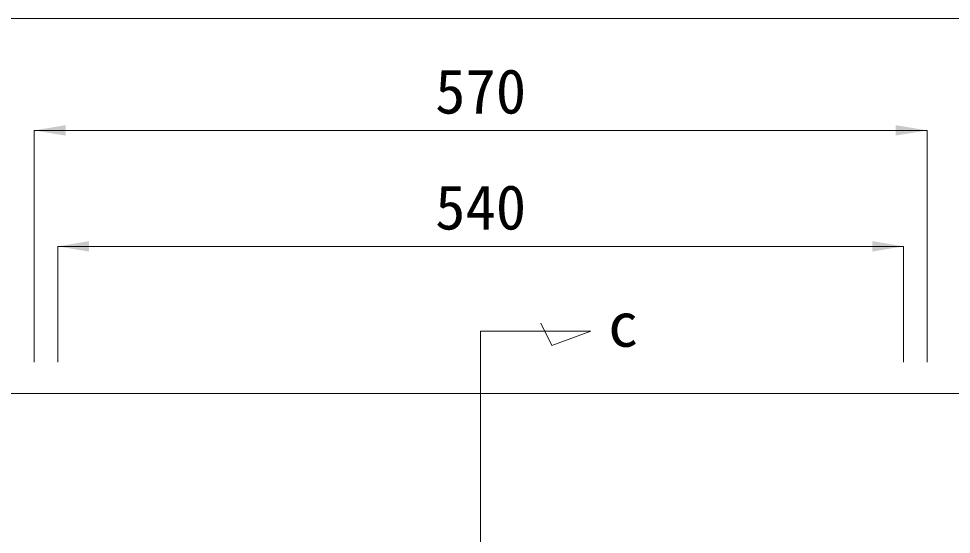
# Model space of a CAD drawing. Units: millimetres at full size. Extents: x 5964 to 125098, y -10801 to 28073.
# Drawn here: x 30996 to 31591, y 8912 to 9241 of the extents above; entities that cross this region are included whole.
import ezdxf
from ezdxf.enums import TextEntityAlignment as Align

# ---------------------------------------------------------------- set-up
doc = ezdxf.new("R2010")
doc.units = ezdxf.units.MM
doc.header["$LTSCALE"] = 19
for name, color, linetype, lineweight in [('0_2', 7, 'Continuous', 20), ('寸法線', 7, 'Continuous', 9), ('本体', 2, 'Continuous', 9)]:
    doc.layers.add(name, color=color, linetype=linetype, lineweight=lineweight)
doc.styles.add('ＭＳ ゴシック', font='')
doc.styles.get('ＭＳ ゴシック').set_extended_font_data('MS Gothic')

# ---------------------------------------------------------------- blocks, each defined once
blk = doc.blocks.new('filled_arrow')
at = {"color": 0, "linetype": 'Continuous', "lineweight": -2}
blk.add_solid([(7.5, 1.25), (0, 0), (7.5, -1.25)], dxfattribs=at)

msp = doc.modelspace()

# ---------------------------------------------------------------- linework, layer by layer
at = {"layer": '寸法線'}
for p, q in [((30791.86, 9241.36), (31789.86, 9241.36)), ((31575.86, 9169.93), (31005.86, 9169.93)), ((31005.86, 9021.72), (31005.86, 9169.93)), ((31575.86, 9021.72), (31575.86, 9169.93)), ((31020.86, 9095.83), (31560.86, 9095.83)), ((31020.86, 9021.72), (31020.86, 9095.83)), ((31560.86, 9021.72), (31560.86, 9095.83)), ((31336.36, 9032.48), (31329.2, 9046.8)), ((31290.86, 9041.68), (31290.86, 8637.76)), ((31290.86, 9041.68), (31361.11, 9041.68)), ((31319.47, 9041.68), (31361.11, 9041.68)), ((31361.11, 9041.68), (31336.36, 9032.48))]:
    msp.add_line(p, q, dxfattribs=at)
at = {"layer": '本体', "lineweight": 20}
msp.add_line((30797.86, 9001.72), (31783.86, 9001.72), dxfattribs=at)

# ---------------------------------------------------------------- block references
at = {"layer": '寸法線', "xscale": 2.67, "yscale": 2.67}
for p in [(31005.86, 9169.93), (31020.86, 9095.83)]:
    msp.add_blockref('filled_arrow', p, dxfattribs=at)
at = {"layer": '寸法線', "xscale": 2.67, "yscale": 2.67, "rotation": 180}
for p in [(31575.86, 9169.93), (31560.86, 9095.83)]:
    msp.add_blockref('filled_arrow', p, dxfattribs=at)

# ---------------------------------------------------------------- texts
at = {"layer": '0_2', "style": 'ＭＳ ゴシック'}
msp.add_text('c', height=28.48, dxfattribs=at).set_placement((31381.9, 9045.94), align=Align.MIDDLE_CENTER)
at = {"layer": '寸法線', "style": 'ＭＳ ゴシック'}
for s, p in [('570', (31290.86, 9194.93)), ('540', (31290.86, 9120.83))]:
    msp.add_text(s, height=28.48, dxfattribs=at).set_placement(p, align=Align.MIDDLE_CENTER)

doc.saveas('drawing.dxf')
